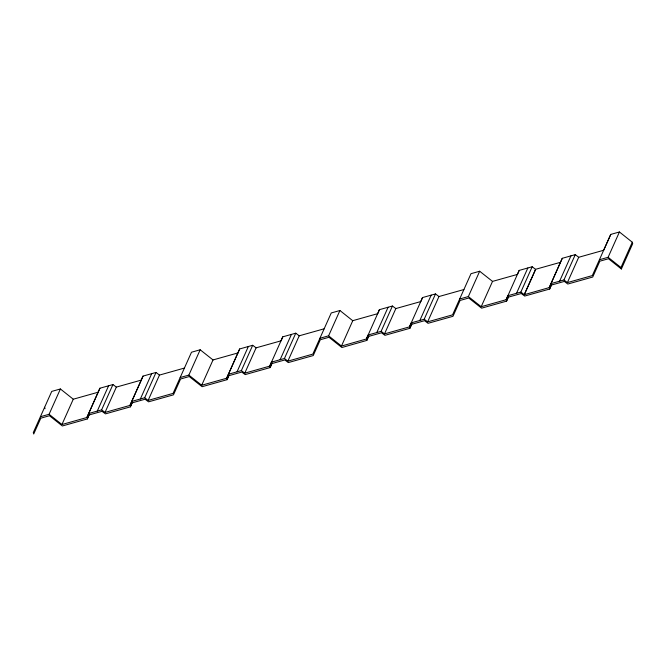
<?xml version="1.0" encoding="UTF-8"?>
<svg xmlns="http://www.w3.org/2000/svg" width="666" height="666" viewBox="0 0 666 666"><rect width="100%" height="100%" fill="white"/><g stroke="black" fill="none" stroke-linecap="round" stroke-linejoin="round"><path stroke-width="1" d="M40.401 416.725L49.076 414.285L61.938 424.525L86.88 417.515L99.925 388.22L112.937 384.557L116.35 387.104L141.292 380.095L143.007 376.107L156.019 372.452L159.465 375.083L184.399 368.073M86.88 417.515L99.925 388.22M98.21 392.199L73.268 399.209L60.406 388.969L51.732 391.408L33.3 432.575L33.708 434.024L40.809 418.173L49.484 415.734L62.346 425.974L87.288 418.964L89.003 414.976L102.015 411.322L105.436 413.869L130.369 406.859L132.467 402.172M88.595 413.536L101.607 409.873L105.028 412.421L129.962 405.411L143.007 376.107M130.369 406.859L132.084 402.872L145.096 399.217L148.543 401.839L173.476 394.838L180.586 378.987L189.252 376.548L202.098 386.705L227.039 379.695L229.137 375.008M180.178 377.539L188.853 375.1L201.69 385.256L226.631 378.246L239.677 348.951L252.689 345.288L256.102 347.835L281.044 340.825L282.759 336.838L295.771 333.183L299.209 335.814L324.151 328.804M226.631 378.246L239.677 348.951M227.039 379.695L228.754 375.716L241.766 372.053L245.18 374.6L270.121 367.59L272.219 362.903M228.346 374.267L241.358 370.604L244.78 373.151L269.713 366.142L271.428 362.154L284.44 358.499L295.771 333.183M270.121 367.59L271.836 363.603L284.848 359.948L288.295 362.579L313.228 355.569L320.329 339.718L329.004 337.279L341.874 347.519L366.791 340.426L368.889 335.739M392.432 306.027L379.42 309.682L377.705 313.661L352.772 320.671L341.467 346.07L366.383 338.977L368.098 334.998L381.11 331.343L392.432 306.027L395.854 308.566L420.795 301.556L422.51 297.577L435.522 293.914L438.961 296.545L463.902 289.535M366.791 340.426L368.506 336.447L381.518 332.784L384.931 335.331L409.873 328.321L411.971 323.634M381.11 331.343L384.523 333.882L409.465 326.873L411.18 322.893L424.192 319.23L435.522 293.914M409.873 328.321L411.588 324.334L424.6 320.679L428.038 323.31L452.98 316.3L460.081 300.449L468.756 298.01L481.601 308.167L506.535 301.157L508.633 296.47M459.673 299.001L468.348 296.561L481.193 306.718L506.127 299.717L507.842 295.729L520.854 292.074L532.184 266.758L535.63 269.38L524.3 294.697L520.854 292.074M532.184 266.758L519.172 270.413L517.457 274.4L492.524 281.402L481.193 306.718M506.535 301.157L508.25 297.178L521.262 293.523L524.683 296.062L549.625 289.052L551.723 284.365M524.3 294.697L549.217 287.604L562.262 258.308L575.274 254.645L578.712 257.276L603.654 250.266L610.755 234.415L619.43 231.976L632.292 242.216L632.7 243.664L621.37 268.981L608.508 258.741L599.833 261.18L592.732 277.031L567.79 284.041L564.352 281.41L551.34 285.073L549.625 289.052M549.217 287.604L562.262 258.308M49.076 414.285L60.406 388.969M61.938 424.525L73.268 399.209M87.288 418.964L89.386 414.277M97.269 411.097L108.6 385.78M101.607 409.873L112.937 384.557M105.028 412.421L116.35 387.104M129.962 405.411L141.292 380.095M140.351 398.992L151.681 373.676M131.677 401.423L144.689 397.769L156.019 372.452M144.689 397.769L148.135 400.399L159.465 375.083M188.853 375.1L200.175 349.783L213.02 359.94L237.962 352.93M201.69 385.256L213.02 359.94M237.021 371.828L248.351 346.511M241.358 370.604L252.689 345.288M244.78 373.151L256.102 347.835M269.713 366.142L282.759 336.838M280.103 359.723L291.433 334.407M284.44 358.499L287.887 361.13L299.209 335.814M319.921 338.27L328.596 335.83L339.926 310.514L352.797 320.754M366.383 338.977L379.42 309.682M376.773 332.559L388.095 307.242M384.523 333.882L395.854 308.566M409.465 326.873L422.51 297.577M419.855 320.454L431.185 295.138M424.192 319.23L427.639 321.861L438.961 296.545M468.348 296.561L479.678 271.245L492.524 281.402M506.127 299.717L519.172 270.413M516.516 293.29L527.847 267.973M524.275 294.613L535.606 269.297L560.547 262.287M559.607 281.185L570.937 255.869M550.932 283.624L563.944 279.961L575.274 254.645M563.944 279.961L567.382 282.592L578.712 257.276M610.755 234.415L592.324 275.582L567.382 282.592M599.425 259.732L608.1 257.292L619.43 231.976M621.37 268.981L620.962 267.532L632.292 242.216M200.175 349.783L191.5 352.222L173.077 393.39L148.135 400.399M339.926 310.514L331.252 312.953L312.82 354.121L287.887 361.13M479.678 271.245L471.004 273.684L452.572 314.851L427.639 321.861M608.1 257.292L620.962 267.532M328.596 335.83L341.467 346.07M44.63 407.259L45.038 408.708"/></g></svg>
